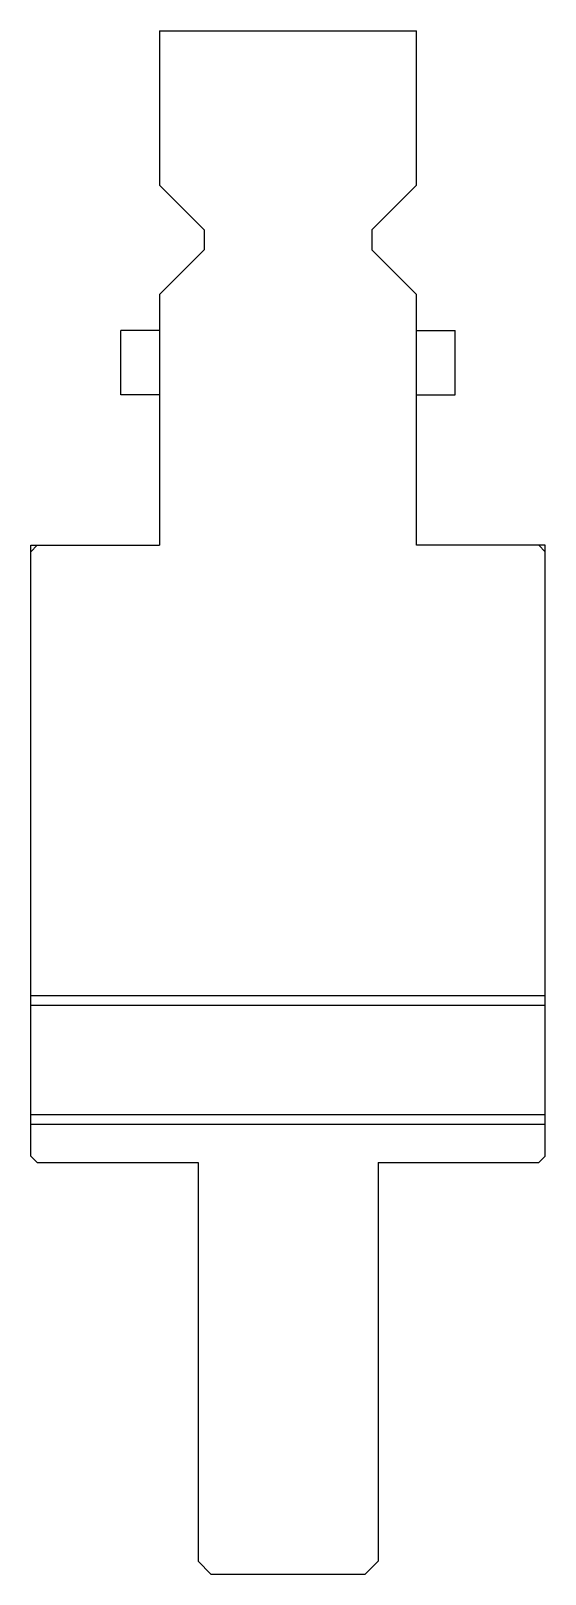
# Model space of a CAD drawing. Header units: metres. Extents: x 68 to 108, y 96 to 216.
import ezdxf

# ---------------------------------------------------------------- set-up
doc = ezdxf.new("R2010")
doc.units = ezdxf.units.M

msp = doc.modelspace()

# ---------------------------------------------------------------- linework, layer by layer
for p, q in [((78.230864, 216.008882), (98.230864, 216.008882)), ((78.230864, 216.008882), (78.230864, 204.008882)), ((98.230864, 204.008882), (98.230864, 216.008882)), ((81.712718, 200.527028), (78.230864, 204.008882)), ((94.74901, 200.527028), (98.230864, 204.008882)), ((81.712718, 200.527028), (81.712718, 198.990737)), ((94.74901, 200.527028), (94.74901, 198.990737)), ((81.712718, 198.990737), (78.230864, 195.508882)), ((94.74901, 198.990737), (98.230864, 195.508882)), ((78.230864, 195.508882), (78.230864, 176.008882)), ((98.230864, 176.008882), (98.230864, 195.508882)), ((75.230864, 187.708882), (75.230864, 192.708882)), ((78.230864, 192.708882), (75.230864, 192.708882)), ((98.230864, 192.708882), (101.230864, 192.708882)), ((101.230864, 187.708882), (101.230864, 192.708882)), ((78.230864, 187.708882), (75.230864, 187.708882)), ((98.230864, 187.708882), (101.230864, 187.708882)), ((68.230864, 128.508882), (68.230864, 176.008882)), ((68.230864, 175.508882), (68.730864, 176.008882)), ((68.230864, 176.008882), (78.230864, 176.008882)), ((108.230864, 176.008882), (98.230864, 176.008882)), ((107.730864, 176.008882), (108.230864, 175.508882)), ((108.230864, 128.508882), (108.230864, 176.008882)), ((68.230864, 141.008882), (108.230864, 141.008882)), ((68.230864, 140.258882), (108.230864, 140.258882)), ((68.230864, 131.758882), (108.230864, 131.758882)), ((68.230864, 131.008882), (108.230864, 131.008882)), ((68.730864, 128.008882), (68.230864, 128.508882)), ((107.730864, 128.008882), (108.230864, 128.508882)), ((68.730864, 128.008882), (81.230864, 128.008882)), ((81.230864, 128.008882), (81.230864, 97.008882)), ((95.230864, 128.008882), (95.230864, 97.008882)), ((95.230864, 128.008882), (107.730864, 128.008882)), ((82.230864, 96.008882), (81.230864, 97.008882)), ((82.230864, 96.008882), (94.230864, 96.008882)), ((94.230864, 96.008882), (95.230864, 97.008882))]:
    msp.add_line(p, q)

doc.saveas('drawing.dxf')
